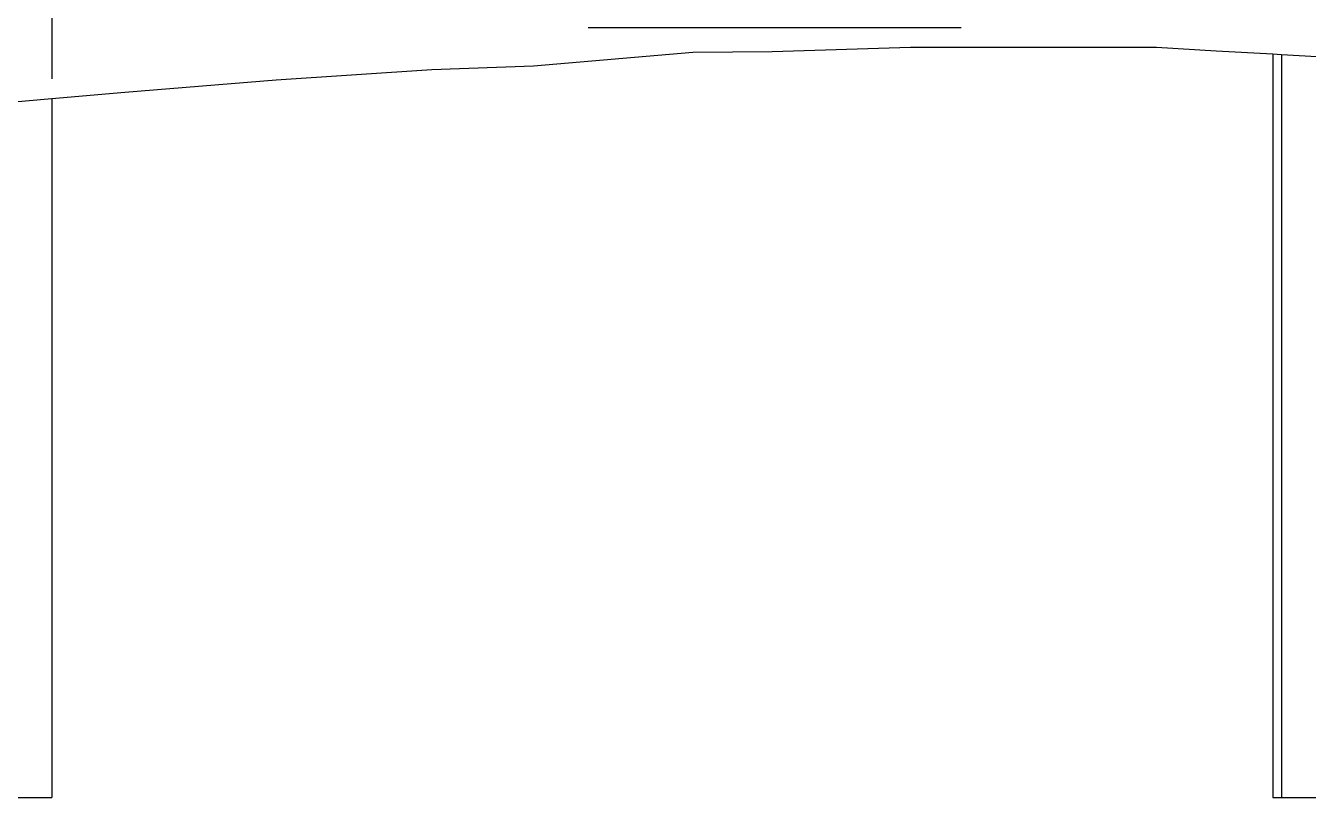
# Model space of a CAD drawing. Extents: x -60 to 60, y -13 to 16.
# Drawn here: x -12.49 to 2.51, y -12.53 to -3.49 of the extents above; entities that cross this region are included whole.
import ezdxf

# ---------------------------------------------------------------- set-up
doc = ezdxf.new("R2010")
doc.units = 0
doc.layers.get('0').update_dxf_attribs({"linetype": 'CONTINUOUS'})
doc.layers.add('SECTIONCUTEDGES', color=7, linetype='CONTINUOUS')

msp = doc.modelspace()

# ---------------------------------------------------------------- linework, layer by layer
for p, q in [((-12.184, -3.249), (-12.184, -3.517)), ((-12.184, -3.517), (-12.184, -3.865)), ((-5.912, -3.517), (-3.612, -3.517)), ((-3.612, -3.517), (-1.552, -3.517)), ((-12.184, -3.865), (-12.184, -4.117)), ((2.092, -3.826), (2.092, -12.525)), ((2.196, -3.832), (2.196, -12.525)), ((-12.184, -4.117), (-12.184, -4.118)), ((-12.184, -4.346), (-12.184, -12.525)), ((-12.804, -12.525), (-12.184, -12.525)), ((2.092, -12.525), (2.196, -12.525)), ((2.196, -12.525), (2.816, -12.525))]:
    msp.add_line(p, q)
at = {"layer": 'SECTIONCUTEDGES'}
for p, q in [((-3.762, -3.796), (-2.144, -3.745)), ((-2.144, -3.745), (-1.541, -3.748)), ((-1.541, -3.748), (0.12, -3.745)), ((0.12, -3.745), (0.731, -3.748)), ((0.731, -3.748), (1.43, -3.788)), ((-6.553, -3.963), (-4.691, -3.806)), ((-4.691, -3.806), (-3.762, -3.796)), ((1.43, -3.788), (2.092, -3.826)), ((2.092, -3.826), (2.196, -3.832)), ((2.196, -3.832), (2.816, -3.867)), ((-9.562, -4.127), (-7.74, -4.008)), ((-7.74, -4.008), (-6.553, -3.963)), ((-11.333, -4.271), (-9.562, -4.127)), ((-12.804, -4.401), (-12.184, -4.346)), ((-12.184, -4.346), (-11.333, -4.271))]:
    msp.add_line(p, q, dxfattribs=at)

doc.saveas('drawing.dxf')
